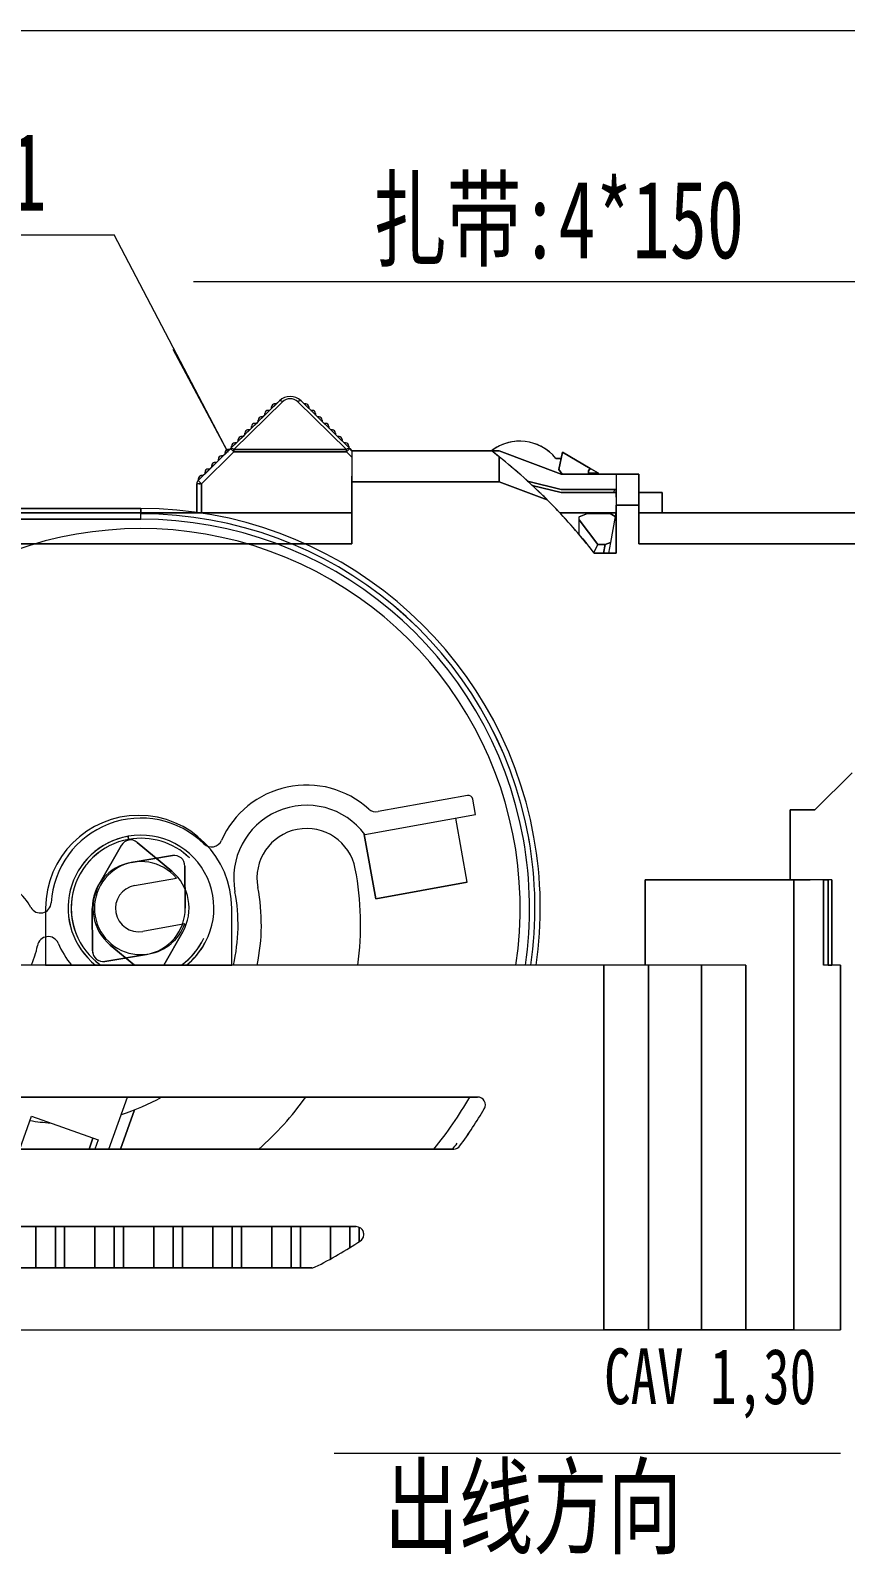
# Model space of a CAD drawing. Header units: inches. Extents: x 47316 to 59086, y 3141 to 11743.
# Drawn here: x 54434.7 to 54471.3, y 9502.5 to 9570.9 of the extents above; entities that cross this region are included whole.
import ezdxf

# ---------------------------------------------------------------- set-up
doc = ezdxf.new("R2010")
doc.units = ezdxf.units.IN
doc.header["$MEASUREMENT"] = 0
doc.styles.get("Standard").update_dxf_attribs({"font": ''})
doc.styles.add('仿宋', font='仿宋_GB2312.ttf', dxfattribs={"width": 0.7})
doc.styles.get('Standard').set_extended_font_data('SimSun')

msp = doc.modelspace()

# ---------------------------------------------------------------- linework, layer by layer
at = {"color": 0, "lineweight": 15}
for p, q in [((54387.233, 9570.903), (54503.228, 9570.903)), ((54455.757, 9551.763), (54455.758, 9551.158)), ((54455.758, 9551.28), (54455.757, 9551.763)), ((54455.757, 9550.646), (54455.758, 9551.28)), ((54455.758, 9551.158), (54455.757, 9550.646)), ((54439.665, 9549.446), (54415.463, 9549.446)), ((54415.463, 9549.446), (54439.665, 9549.446)), ((54439.665, 9548.963), (54415.546, 9548.963)), ((54415.546, 9548.963), (54439.665, 9548.963)), ((54419.97, 9549.446), (54439.665, 9549.446)), ((54439.665, 9549.446), (54420.58, 9549.446)), ((54430.82, 9547.86), (54449.14, 9547.86)), ((54449.14, 9547.86), (54430.82, 9547.86)), ((54468.992, 9512.578), (54468.992, 9532.779)), ((54468.992, 9532.779), (54468.992, 9512.578)), ((54466.834, 9528.948), (54412.29, 9528.948)), ((54460.459, 9528.948), (54460.459, 9512.578)), ((54460.459, 9512.578), (54460.459, 9528.948)), ((54462.457, 9528.948), (54462.457, 9512.578)), ((54462.457, 9512.578), (54462.457, 9528.948)), ((54464.836, 9528.948), (54464.836, 9512.578)), ((54464.836, 9512.578), (54464.836, 9528.948)), ((54466.834, 9528.948), (54466.834, 9512.578)), ((54466.834, 9512.578), (54466.834, 9528.948)), ((54471.082, 9528.948), (54471.082, 9512.578)), ((54471.082, 9512.578), (54471.082, 9528.948)), ((54454.784, 9523.027), (54424.339, 9523.027)), ((54424.339, 9523.027), (54454.784, 9523.027)), ((54425.413, 9520.694), (54453.711, 9520.694)), ((54453.711, 9520.694), (54425.413, 9520.694)), ((54453.711, 9520.694), (54425.413, 9520.694)), ((54449.329, 9517.211), (54429.795, 9517.211)), ((54429.795, 9517.211), (54449.329, 9517.211)), ((54431.786, 9515.365), (54447.337, 9515.365)), ((54447.337, 9515.365), (54431.786, 9515.365)), ((54447.337, 9515.365), (54431.786, 9515.365)), ((54418.665, 9512.578), (54460.459, 9512.578))]:
    msp.add_line(p, q, dxfattribs=at)
at = {"color": 0, "linetype": 'ByBlock', "lineweight": 15}
for p, q in [((54407.466, 9561.725), (54438.465, 9561.725)), ((54407.466, 9561.725), (54438.465, 9561.725)), ((54443.579, 9551.956), (54438.465, 9561.725)), ((54442.024, 9559.638), (54473.022, 9559.638)), ((54471.082, 9507.021), (54448.343, 9507.021))]:
    msp.add_line(p, q, dxfattribs=at)
at = {"color": 0, "linetype": 'ByBlock', "lineweight": 15, "ltscale": 0.7}
for p, q in [((54443.579, 9551.956), (54441.106, 9556.586)), ((54471.082, 9507.021), (54465.832, 9507.021))]:
    msp.add_line(p, q, dxfattribs=at)
at = {"color": 0, "lineweight": 15, "ltscale": 0.110023}
for p, q in [((54445.88, 9554.278), (54443.691, 9552.133)), ((54443.691, 9552.133), (54445.88, 9554.278)), ((54449.045, 9552.133), (54446.855, 9554.278)), ((54446.855, 9554.278), (54449.045, 9552.133))]:
    msp.add_line(p, q, dxfattribs=at)
at = {"color": 0, "lineweight": 15, "ltscale": 0.110021}
for p, q in [((54443.837, 9552.088), (54446.026, 9554.233)), ((54446.026, 9554.233), (54443.837, 9552.088)), ((54448.898, 9552.088), (54446.709, 9554.233)), ((54446.709, 9554.233), (54448.898, 9552.088))]:
    msp.add_line(p, q, dxfattribs=at)
at = {"color": 0, "lineweight": 15, "ltscale": 0.004283}
msp.add_line((54445.23, 9553.641), (54445.145, 9553.558), dxfattribs=at)
at = {"color": 0, "lineweight": 15, "ltscale": 0.010716}
for p, q in [((54445.444, 9553.85), (54445.23, 9553.641)), ((54445.742, 9554.143), (54445.529, 9553.934)), ((54444.548, 9552.973), (54444.335, 9552.764)), ((54445.145, 9553.558), (54444.932, 9553.349)), ((54443.951, 9552.388), (54443.738, 9552.179)), ((54443.354, 9551.803), (54443.141, 9551.594)), ((54442.459, 9550.925), (54442.245, 9550.716)), ((54442.757, 9551.217), (54442.544, 9551.008)), ((54443.056, 9551.51), (54442.842, 9551.301))]:
    msp.add_line(p, q, dxfattribs=at)
at = {"color": 0, "lineweight": 15, "ltscale": 0.0025}
for p, q in [((54445.23, 9553.711), (54445.23, 9553.641)), ((54445.23, 9553.711), (54445.23, 9553.641)), ((54445.23, 9553.641), (54445.23, 9553.711)), ((54445.529, 9554.003), (54445.529, 9553.934)), ((54445.529, 9554.003), (54445.529, 9553.934)), ((54445.529, 9553.934), (54445.529, 9554.003)), ((54447.207, 9553.934), (54447.207, 9554.003)), ((54447.207, 9554.003), (54447.207, 9553.934)), ((54447.505, 9553.641), (54447.505, 9553.711)), ((54447.505, 9553.711), (54447.505, 9553.641)), ((54444.633, 9553.126), (54444.633, 9553.056)), ((54444.633, 9553.126), (54444.633, 9553.056)), ((54444.633, 9553.056), (54444.633, 9553.126)), ((54448.102, 9553.056), (54448.102, 9553.126)), ((54448.102, 9553.126), (54448.102, 9553.056)), ((54444.036, 9552.541), (54444.036, 9552.471)), ((54444.036, 9552.541), (54444.036, 9552.471)), ((54444.036, 9552.471), (54444.036, 9552.541)), ((54444.335, 9552.833), (54444.335, 9552.764)), ((54444.335, 9552.833), (54444.335, 9552.764)), ((54444.335, 9552.764), (54444.335, 9552.833)), ((54448.401, 9552.764), (54448.401, 9552.833)), ((54448.401, 9552.833), (54448.401, 9552.764)), ((54448.699, 9552.471), (54448.699, 9552.541)), ((54448.699, 9552.541), (54448.699, 9552.471)), ((54443.141, 9551.663), (54443.141, 9551.594)), ((54443.141, 9551.663), (54443.141, 9551.594)), ((54443.141, 9551.594), (54443.141, 9551.663)), ((54443.738, 9552.248), (54443.738, 9552.179)), ((54443.738, 9552.248), (54443.738, 9552.179)), ((54443.738, 9552.179), (54443.738, 9552.248)), ((54448.998, 9552.179), (54448.998, 9552.248)), ((54448.998, 9552.248), (54448.998, 9552.179)), ((54442.544, 9551.078), (54442.544, 9551.008)), ((54442.544, 9551.078), (54442.544, 9551.008)), ((54442.544, 9551.008), (54442.544, 9551.078)), ((54442.842, 9551.371), (54442.842, 9551.301)), ((54442.842, 9551.371), (54442.842, 9551.301)), ((54442.842, 9551.301), (54442.842, 9551.371)), ((54442.245, 9550.786), (54442.245, 9550.716)), ((54442.245, 9550.786), (54442.245, 9550.716)), ((54442.245, 9550.716), (54442.245, 9550.786))]:
    msp.add_line(p, q, dxfattribs=at)
at = {"color": 0, "lineweight": 15, "ltscale": 0.000589945}
for p, q in [((54445.244, 9553.771), (54445.238, 9553.756)), ((54445.542, 9554.064), (54445.536, 9554.048)), ((54444.647, 9553.186), (54444.641, 9553.171)), ((54444.945, 9553.479), (54444.939, 9553.463)), ((54443.751, 9552.308), (54443.745, 9552.293)), ((54444.05, 9552.601), (54444.044, 9552.586)), ((54444.348, 9552.893), (54444.342, 9552.878)), ((54443.154, 9551.723), (54443.148, 9551.708)), ((54443.453, 9552.016), (54443.447, 9552.001)), ((54442.557, 9551.138), (54442.551, 9551.123)), ((54442.856, 9551.431), (54442.85, 9551.416))]:
    msp.add_line(p, q, dxfattribs=at)
at = {"color": 0, "lineweight": 15, "ltscale": 0.000873091}
for p, q in [((54445.37, 9553.85), (54445.345, 9553.848)), ((54444.773, 9553.265), (54444.748, 9553.263)), ((54443.877, 9552.388), (54443.853, 9552.385)), ((54444.176, 9552.68), (54444.151, 9552.678)), ((54443.28, 9551.803), (54443.256, 9551.8)), ((54443.579, 9552.095), (54443.554, 9552.093)), ((54442.683, 9551.217), (54442.659, 9551.215))]:
    msp.add_line(p, q, dxfattribs=at)
at = {"color": 0, "lineweight": 15, "ltscale": 0.002652}
for p, q in [((54445.444, 9553.85), (54445.37, 9553.85)), ((54445.444, 9553.85), (54445.37, 9553.85)), ((54445.37, 9553.85), (54445.444, 9553.85)), ((54447.067, 9554.143), (54446.994, 9554.143)), ((54447.067, 9554.143), (54446.994, 9554.143)), ((54446.994, 9554.143), (54447.067, 9554.143)), ((54447.366, 9553.85), (54447.292, 9553.85)), ((54447.366, 9553.85), (54447.292, 9553.85)), ((54447.292, 9553.85), (54447.366, 9553.85)), ((54444.847, 9553.265), (54444.773, 9553.265)), ((54444.847, 9553.265), (54444.773, 9553.265)), ((54444.773, 9553.265), (54444.847, 9553.265)), ((54447.963, 9553.265), (54447.889, 9553.265)), ((54447.963, 9553.265), (54447.889, 9553.265)), ((54447.889, 9553.265), (54447.963, 9553.265)), ((54443.951, 9552.388), (54443.877, 9552.388)), ((54443.951, 9552.388), (54443.877, 9552.388)), ((54443.877, 9552.388), (54443.951, 9552.388)), ((54444.25, 9552.68), (54444.176, 9552.68)), ((54444.25, 9552.68), (54444.176, 9552.68)), ((54444.176, 9552.68), (54444.25, 9552.68)), ((54448.56, 9552.68), (54448.486, 9552.68)), ((54448.56, 9552.68), (54448.486, 9552.68)), ((54448.486, 9552.68), (54448.56, 9552.68)), ((54448.858, 9552.388), (54448.784, 9552.388)), ((54448.858, 9552.388), (54448.784, 9552.388)), ((54448.784, 9552.388), (54448.858, 9552.388)), ((54443.354, 9551.803), (54443.28, 9551.803)), ((54443.354, 9551.803), (54443.28, 9551.803)), ((54443.28, 9551.803), (54443.354, 9551.803)), ((54443.653, 9552.095), (54443.579, 9552.095)), ((54443.653, 9552.095), (54443.579, 9552.095)), ((54443.579, 9552.095), (54443.653, 9552.095)), ((54442.757, 9551.217), (54442.683, 9551.217)), ((54442.757, 9551.217), (54442.683, 9551.217)), ((54442.683, 9551.217), (54442.757, 9551.217))]:
    msp.add_line(p, q, dxfattribs=at)
at = {"color": 0, "lineweight": 15, "ltscale": 0.004285}
for p, q in [((54445.529, 9553.934), (54445.444, 9553.85)), ((54444.633, 9553.056), (54444.548, 9552.973)), ((54444.335, 9552.764), (54444.25, 9552.68)), ((54443.141, 9551.594), (54443.056, 9551.51)), ((54442.842, 9551.301), (54442.757, 9551.217))]:
    msp.add_line(p, q, dxfattribs=at)
at = {"color": 0, "lineweight": 15, "ltscale": 0.000870051}
for p, q in [((54445.668, 9554.143), (54445.644, 9554.141)), ((54444.474, 9552.973), (54444.45, 9552.971)), ((54445.071, 9553.558), (54445.047, 9553.556)), ((54442.385, 9550.925), (54442.36, 9550.923)), ((54442.982, 9551.51), (54442.957, 9551.508))]:
    msp.add_line(p, q, dxfattribs=at)
at = {"color": 0, "lineweight": 15, "ltscale": 0.002655}
for p, q in [((54445.742, 9554.143), (54445.668, 9554.143)), ((54445.742, 9554.143), (54445.668, 9554.143)), ((54445.668, 9554.143), (54445.742, 9554.143)), ((54444.548, 9552.973), (54444.474, 9552.973)), ((54444.548, 9552.973), (54444.474, 9552.973)), ((54444.474, 9552.973), (54444.548, 9552.973)), ((54445.145, 9553.558), (54445.071, 9553.558)), ((54445.145, 9553.558), (54445.071, 9553.558)), ((54445.071, 9553.558), (54445.145, 9553.558)), ((54447.664, 9553.558), (54447.59, 9553.558)), ((54447.664, 9553.558), (54447.59, 9553.558)), ((54447.59, 9553.558), (54447.664, 9553.558)), ((54448.261, 9552.973), (54448.187, 9552.973)), ((54448.261, 9552.973), (54448.187, 9552.973)), ((54448.187, 9552.973), (54448.261, 9552.973)), ((54442.459, 9550.925), (54442.385, 9550.925)), ((54442.459, 9550.925), (54442.385, 9550.925)), ((54442.385, 9550.925), (54442.459, 9550.925)), ((54443.056, 9551.51), (54442.982, 9551.51)), ((54443.056, 9551.51), (54442.982, 9551.51)), ((54442.982, 9551.51), (54443.056, 9551.51))]:
    msp.add_line(p, q, dxfattribs=at)
at = {"color": 0, "lineweight": 15, "ltscale": 0.006946}
msp.add_line((54445.88, 9554.278), (54445.742, 9554.143), dxfattribs=at)
at = {"color": 0, "lineweight": 15, "ltscale": 0.010714}
for p, q in [((54444.847, 9553.265), (54444.633, 9553.056)), ((54444.25, 9552.68), (54444.036, 9552.471)), ((54443.653, 9552.095), (54443.439, 9551.886))]:
    msp.add_line(p, q, dxfattribs=at)
at = {"color": 0, "lineweight": 15, "ltscale": 0.004286}
for p, q in [((54444.932, 9553.349), (54444.847, 9553.265)), ((54444.036, 9552.471), (54443.951, 9552.388)), ((54443.439, 9551.886), (54443.354, 9551.803))]:
    msp.add_line(p, q, dxfattribs=at)
at = {"color": 0, "lineweight": 15, "ltscale": 0.002499}
for p, q in [((54444.932, 9553.418), (54444.932, 9553.349)), ((54444.932, 9553.418), (54444.932, 9553.349)), ((54444.932, 9553.349), (54444.932, 9553.418)), ((54447.804, 9553.349), (54447.804, 9553.418)), ((54447.804, 9553.418), (54447.804, 9553.349)), ((54443.439, 9551.956), (54443.439, 9551.886)), ((54443.439, 9551.956), (54443.439, 9551.886)), ((54443.439, 9551.886), (54443.439, 9551.956))]:
    msp.add_line(p, q, dxfattribs=at)
at = {"color": 0, "lineweight": 15, "ltscale": 0.073064}
for p, q in [((54442.237, 9550.708), (54443.691, 9552.133)), ((54443.691, 9552.133), (54442.237, 9550.708))]:
    msp.add_line(p, q, dxfattribs=at)
at = {"color": 0, "lineweight": 15, "ltscale": 0.073067}
for p, q in [((54442.383, 9550.558), (54443.837, 9551.983)), ((54443.837, 9551.983), (54442.383, 9550.558))]:
    msp.add_line(p, q, dxfattribs=at)
at = {"color": 0, "lineweight": 15, "ltscale": 0.001923}
msp.add_line((54443.691, 9552.133), (54443.653, 9552.095), dxfattribs=at)
at = {"color": 0, "lineweight": 15, "ltscale": 0.002363}
msp.add_line((54443.738, 9552.179), (54443.691, 9552.133), dxfattribs=at)
at = {"color": 0, "lineweight": 15, "ltscale": 0.007502}
for p, q in [((54443.837, 9551.983), (54443.691, 9552.133)), ((54443.837, 9551.983), (54443.691, 9552.133)), ((54449.045, 9552.133), (54448.898, 9551.983)), ((54449.045, 9552.133), (54448.898, 9551.983))]:
    msp.add_line(p, q, dxfattribs=at)
at = {"color": 0, "lineweight": 15, "ltscale": 0.18165}
for p, q in [((54443.837, 9552.088), (54448.898, 9552.088)), ((54448.898, 9552.088), (54443.837, 9552.088)), ((54443.837, 9551.983), (54448.898, 9551.983)), ((54448.898, 9551.983), (54443.837, 9551.983))]:
    msp.add_line(p, q, dxfattribs=at)
at = {"color": 0, "lineweight": 15, "ltscale": 0.003751}
for p, q in [((54443.837, 9552.088), (54443.837, 9551.983)), ((54443.837, 9552.088), (54443.837, 9551.983)), ((54448.898, 9551.983), (54448.898, 9552.088)), ((54448.898, 9551.983), (54448.898, 9552.088))]:
    msp.add_line(p, q, dxfattribs=at)
at = {"color": 0, "lineweight": 15, "ltscale": 0.002983}
for p, q in [((54443.837, 9552.077), (54443.837, 9551.994)), ((54443.837, 9551.994), (54443.837, 9552.077))]:
    msp.add_line(p, q, dxfattribs=at)
at = {"color": 0, "lineweight": 15, "ltscale": 0.012134}
for p, q in [((54448.898, 9551.983), (54449.14, 9551.747)), ((54449.14, 9551.747), (54448.898, 9551.983))]:
    msp.add_line(p, q, dxfattribs=at)
at = {"color": 0, "lineweight": 15, "ltscale": 0.000288646}
msp.add_line((54449.037, 9552.125), (54449.043, 9552.131), dxfattribs=at)
at = {"color": 0, "lineweight": 15, "ltscale": 0.004803}
for p, q in [((54449.14, 9552.039), (54449.045, 9552.133)), ((54449.045, 9552.133), (54449.14, 9552.039))]:
    msp.add_line(p, q, dxfattribs=at)
at = {"color": 0, "lineweight": 15, "ltscale": 0.224863}
for p, q in [((54455.405, 9552.039), (54449.14, 9552.039)), ((54449.14, 9552.039), (54455.405, 9552.039))]:
    msp.add_line(p, q, dxfattribs=at)
at = {"color": 0, "lineweight": 15, "ltscale": 2.4426e-05}
for p, q in [((54449.14, 9552.038), (54449.14, 9552.039)), ((54449.14, 9552.039), (54449.14, 9552.038))]:
    msp.add_line(p, q, dxfattribs=at)
at = {"color": 0, "lineweight": 15, "ltscale": 0.049966}
msp.add_line((54449.14, 9552.038), (54449.14, 9550.646), dxfattribs=at)
msp.add_line((54449.14, 9552.038), (54449.14, 9550.646), dxfattribs=at)
at = {"color": 0, "lineweight": 15, "ltscale": 0.001682}
msp.add_line((54449.14, 9552.038), (54449.14, 9551.991), dxfattribs=at)
at = {"color": 0, "lineweight": 15, "ltscale": 0.003773}
msp.add_line((54449.14, 9551.852), (54449.14, 9551.747), dxfattribs=at)
at = {"color": 0, "lineweight": 15, "ltscale": 0.030572}
msp.add_line((54449.14, 9551.747), (54449.14, 9550.895), dxfattribs=at)
at = {"color": 0, "lineweight": 15, "ltscale": 0.012637}
msp.add_line((54455.405, 9552.039), (54455.757, 9552.039), dxfattribs=at)
at = {"color": 0, "lineweight": 15, "ltscale": 0.0125}
for p, q in [((54455.757, 9552.039), (54455.409, 9552.039)), ((54461.016, 9549.95), (54461.016, 9550.298)), ((54461.016, 9547.86), (54461.016, 9548.208)), ((54461.016, 9547.86), (54461.016, 9548.208))]:
    msp.add_line(p, q, dxfattribs=at)
at = {"color": 0, "lineweight": 15, "ltscale": 0.007321}
msp.add_line((54455.641, 9551.855), (54455.481, 9551.981), dxfattribs=at)
at = {"color": 0, "lineweight": 15, "ltscale": 0.1068}
for p, q in [((54458.544, 9550.994), (54455.757, 9552.039)), ((54455.757, 9552.039), (54458.544, 9550.994)), ((54458.544, 9550.994), (54455.757, 9552.039))]:
    msp.add_line(p, q, dxfattribs=at)
at = {"color": 0, "lineweight": 15, "ltscale": 0.008609}
for p, q in [((54458.3, 9551.691), (54458.54, 9551.692)), ((54458.54, 9551.692), (54458.3, 9551.691))]:
    msp.add_line(p, q, dxfattribs=at)
at = {"color": 0, "lineweight": 15, "ltscale": 0.008603}
msp.add_line((54458.539, 9551.691), (54458.3, 9551.691), dxfattribs=at)
at = {"color": 0, "lineweight": 15, "ltscale": 0.028382}
for p, q in [((54458.439, 9551.193), (54458.595, 9551.968)), ((54458.595, 9551.968), (54458.439, 9551.193)), ((54458.595, 9551.968), (54458.439, 9551.193))]:
    msp.add_line(p, q, dxfattribs=at)
at = {"color": 0, "lineweight": 15, "ltscale": 0.010128}
for p, q in [((54458.595, 9551.968), (54458.54, 9551.692)), ((54458.54, 9551.692), (54458.595, 9551.968))]:
    msp.add_line(p, q, dxfattribs=at)
at = {"color": 0, "lineweight": 15, "ltscale": 0.051692}
for p, q in [((54459.843, 9551.248), (54458.595, 9551.968)), ((54458.595, 9551.968), (54459.843, 9551.248)), ((54458.595, 9551.968), (54459.843, 9551.248)), ((54459.843, 9551.248), (54458.595, 9551.968))]:
    msp.add_line(p, q, dxfattribs=at)
at = {"color": 0, "lineweight": 15, "ltscale": 0.047907}
for p, q in [((54460.222, 9551.029), (54459.066, 9551.697)), ((54459.066, 9551.697), (54460.222, 9551.029))]:
    msp.add_line(p, q, dxfattribs=at)
at = {"color": 0, "lineweight": 15, "ltscale": 0.004284}
msp.add_line((54442.544, 9551.008), (54442.459, 9550.925), dxfattribs=at)
at = {"color": 0, "lineweight": 15, "ltscale": 0.000139751}
msp.add_line((54455.757, 9550.985), (54455.757, 9550.981), dxfattribs=at)
at = {"color": 0, "lineweight": 15, "ltscale": 0.000167958}
msp.add_line((54455.757, 9550.979), (54455.757, 9550.983), dxfattribs=at)
at = {"color": 0, "lineweight": 15, "ltscale": 0.000325027}
msp.add_line((54455.757, 9550.955), (54455.757, 9550.946), dxfattribs=at)
at = {"color": 0, "lineweight": 15, "ltscale": 0.008708}
for p, q in [((54458.578, 9550.994), (54458.439, 9551.193)), ((54458.439, 9551.193), (54458.578, 9550.994)), ((54458.439, 9551.193), (54458.578, 9550.994))]:
    msp.add_line(p, q, dxfattribs=at)
at = {"color": 0, "lineweight": 15, "ltscale": 0.088748}
for p, q in [((54461.016, 9550.994), (54458.544, 9550.994)), ((54458.544, 9550.994), (54461.016, 9550.994)), ((54458.544, 9550.298), (54461.016, 9550.298)), ((54461.016, 9550.298), (54458.544, 9550.298)), ((54461.016, 9550.159), (54458.544, 9550.159)), ((54458.544, 9550.159), (54461.016, 9550.159)), ((54461.016, 9550.159), (54458.544, 9550.159))]:
    msp.add_line(p, q, dxfattribs=at)
at = {"color": 0, "lineweight": 15, "ltscale": 0.001245}
msp.add_line((54458.578, 9550.994), (54458.544, 9550.994), dxfattribs=at)
at = {"color": 0, "lineweight": 15, "ltscale": 0.042505}
msp.add_line((54459.763, 9550.994), (54458.578, 9550.994), dxfattribs=at)
at = {"color": 0, "lineweight": 15, "ltscale": 0.005014}
for p, q in [((54459.843, 9551.248), (54459.763, 9551.134)), ((54459.763, 9551.134), (54459.843, 9551.248))]:
    msp.add_line(p, q, dxfattribs=at)
at = {"color": 0, "lineweight": 15, "ltscale": 0.005}
for p, q in [((54459.763, 9551.134), (54459.763, 9550.994)), ((54459.763, 9550.994), (54459.763, 9551.134)), ((54461.016, 9550.159), (54461.016, 9550.298)), ((54459.345, 9548.94), (54459.345, 9549.079))]:
    msp.add_line(p, q, dxfattribs=at)
at = {"color": 0, "lineweight": 15, "ltscale": 0.016489}
for p, q in [((54459.763, 9551.029), (54460.222, 9551.029)), ((54460.222, 9551.029), (54459.763, 9551.029))]:
    msp.add_line(p, q, dxfattribs=at)
at = {"color": 0, "lineweight": 15, "ltscale": 0.044998}
msp.add_line((54461.016, 9550.994), (54459.763, 9550.994), dxfattribs=at)
at = {"color": 0, "lineweight": 15, "ltscale": 0.046249}
for p, q in [((54459.763, 9550.994), (54461.051, 9550.994)), ((54461.051, 9550.994), (54459.763, 9550.994))]:
    msp.add_line(p, q, dxfattribs=at)
at = {"color": 0, "lineweight": 15, "ltscale": 0.001276}
msp.add_line((54460.213, 9550.995), (54460.222, 9551.029), dxfattribs=at)
at = {"color": 0, "lineweight": 15, "ltscale": 0.036252}
for p, q in [((54462.026, 9550.994), (54461.016, 9550.994)), ((54462.026, 9550.994), (54461.016, 9550.994)), ((54461.016, 9550.994), (54462.026, 9550.994)), ((54461.016, 9549.601), (54462.026, 9549.601)), ((54462.026, 9549.601), (54461.016, 9549.601))]:
    msp.add_line(p, q, dxfattribs=at)
at = {"color": 0, "lineweight": 15, "ltscale": 0.05}
for p, q in [((54461.016, 9550.994), (54461.016, 9549.601)), ((54461.016, 9550.994), (54461.016, 9549.601)), ((54462.026, 9550.994), (54462.026, 9549.601)), ((54462.026, 9549.601), (54462.026, 9550.994))]:
    msp.add_line(p, q, dxfattribs=at)
at = {"color": 0, "lineweight": 15, "ltscale": 0.025}
for p, q in [((54461.016, 9550.994), (54461.016, 9550.298)), ((54454.691, 9535.708), (54454.568, 9536.393))]:
    msp.add_line(p, q, dxfattribs=at)
at = {"color": 0, "lineweight": 15, "ltscale": 0.046849}
for p, q in [((54442.174, 9550.558), (54442.174, 9549.253)), ((54442.174, 9549.253), (54442.174, 9550.558)), ((54442.174, 9550.558), (54442.174, 9549.253)), ((54442.383, 9550.558), (54442.383, 9549.253)), ((54442.383, 9549.253), (54442.383, 9550.558))]:
    msp.add_line(p, q, dxfattribs=at)
at = {"color": 0, "lineweight": 15, "ltscale": 0.007498}
for p, q in [((54442.383, 9550.558), (54442.174, 9550.558)), ((54442.383, 9550.558), (54442.174, 9550.558)), ((54442.383, 9549.253), (54442.174, 9549.253)), ((54442.174, 9549.253), (54442.383, 9549.253))]:
    msp.add_line(p, q, dxfattribs=at)
at = {"color": 0, "lineweight": 15, "ltscale": 0.00042729}
msp.add_line((54442.245, 9550.716), (54442.237, 9550.708), dxfattribs=at)
at = {"color": 0, "lineweight": 15, "ltscale": 0.0075}
msp.add_line((54442.237, 9550.708), (54442.383, 9550.558), dxfattribs=at)
msp.add_line((54442.237, 9550.708), (54442.383, 9550.558), dxfattribs=at)
at = {"color": 0, "lineweight": 15, "ltscale": 0.002347}
msp.add_line((54442.316, 9550.558), (54442.251, 9550.558), dxfattribs=at)
at = {"color": 0, "lineweight": 15, "ltscale": 0.000589239}
msp.add_line((54442.259, 9550.846), (54442.253, 9550.83), dxfattribs=at)
at = {"color": 0, "lineweight": 15, "ltscale": 0.001224}
msp.add_line((54442.282, 9550.558), (54442.317, 9550.558), dxfattribs=at)
at = {"color": 0, "lineweight": 15, "ltscale": 0.001427}
for p, q in [((54449.14, 9550.855), (54449.14, 9550.895)), ((54449.14, 9550.895), (54449.14, 9550.855))]:
    msp.add_line(p, q, dxfattribs=at)
at = {"color": 0, "lineweight": 15, "ltscale": 0.008927}
msp.add_line((54449.14, 9550.646), (54449.14, 9550.895), dxfattribs=at)
at = {"color": 0, "lineweight": 15, "ltscale": 0.1}
for p, q in [((54449.14, 9547.86), (54449.14, 9550.646)), ((54449.14, 9550.646), (54449.14, 9547.86))]:
    msp.add_line(p, q, dxfattribs=at)
at = {"color": 0, "lineweight": 15, "ltscale": 0.2375}
for p, q in [((54449.14, 9550.646), (54455.757, 9550.646)), ((54455.757, 9550.646), (54449.14, 9550.646))]:
    msp.add_line(p, q, dxfattribs=at)
at = {"color": 0, "lineweight": 15, "ltscale": 0.051588}
msp.add_line((54449.14, 9550.646), (54449.14, 9549.209), dxfattribs=at)
at = {"color": 0, "lineweight": 15, "ltscale": 0.082424}
for p, q in [((54455.757, 9550.646), (54457.908, 9549.84)), ((54457.908, 9549.84), (54455.757, 9550.646))]:
    msp.add_line(p, q, dxfattribs=at)
at = {"color": 0, "lineweight": 15, "ltscale": 0.001963}
msp.add_line((54457.031, 9550.676), (54457.072, 9550.639), dxfattribs=at)
at = {"color": 0, "lineweight": 15, "ltscale": 0.055943}
for p, q in [((54458.544, 9550.298), (54457.031, 9550.676)), ((54457.031, 9550.676), (54458.544, 9550.298))]:
    msp.add_line(p, q, dxfattribs=at)
at = {"color": 0, "lineweight": 15, "ltscale": 0.048261}
msp.add_line((54458.544, 9550.159), (54457.239, 9550.485), dxfattribs=at)
msp.add_line((54458.544, 9550.159), (54457.239, 9550.485), dxfattribs=at)
at = {"color": 0, "lineweight": 15, "ltscale": 0.048258}
msp.add_line((54457.239, 9550.485), (54458.544, 9550.159), dxfattribs=at)
at = {"color": 0, "lineweight": 15, "ltscale": 0.00508}
msp.add_line((54460.914, 9550.159), (54460.939, 9550.298), dxfattribs=at)
at = {"color": 0, "lineweight": 15, "ltscale": 0.004961}
msp.add_line((54461.016, 9550.298), (54461.016, 9550.16), dxfattribs=at)
at = {"color": 0, "lineweight": 15, "ltscale": 0.026588}
msp.add_line((54461.016, 9549.95), (54461.016, 9549.209), dxfattribs=at)
at = {"color": 0, "lineweight": 15, "ltscale": 0.0775}
for p, q in [((54461.016, 9547.442), (54461.016, 9549.601)), ((54461.016, 9549.601), (54461.016, 9547.442))]:
    msp.add_line(p, q, dxfattribs=at)
at = {"color": 0, "lineweight": 15, "ltscale": 0.0375}
for p, q in [((54463.071, 9550.159), (54462.026, 9550.159)), ((54462.026, 9550.159), (54463.071, 9550.159)), ((54463.071, 9550.159), (54462.026, 9550.159)), ((54461.016, 9548.208), (54461.016, 9549.253)), ((54461.016, 9549.253), (54461.016, 9548.208)), ((54462.026, 9549.253), (54463.071, 9549.253)), ((54463.071, 9549.253), (54462.026, 9549.253))]:
    msp.add_line(p, q, dxfattribs=at)
at = {"color": 0, "lineweight": 15, "ltscale": 0.0625}
for p, q in [((54462.026, 9547.86), (54462.026, 9549.601)), ((54462.026, 9549.601), (54462.026, 9547.86))]:
    msp.add_line(p, q, dxfattribs=at)
at = {"color": 0, "lineweight": 15, "ltscale": 0.0325}
for p, q in [((54463.071, 9550.159), (54463.071, 9549.253)), ((54463.071, 9549.253), (54463.071, 9550.159))]:
    msp.add_line(p, q, dxfattribs=at)
at = {"color": 0, "lineweight": 15, "ltscale": 0.407501}
for p, q in [((54442.174, 9549.253), (54430.82, 9549.253)), ((54430.82, 9549.253), (54442.174, 9549.253))]:
    msp.add_line(p, q, dxfattribs=at)
at = {"color": 0, "lineweight": 15, "ltscale": 0.017319}
msp.add_line((54439.665, 9548.963), (54439.665, 9549.446), dxfattribs=at)
at = {"color": 0, "lineweight": 15, "ltscale": 0.008658}
for p, q in [((54439.665, 9549.204), (54439.665, 9549.446)), ((54439.665, 9549.446), (54439.665, 9549.204))]:
    msp.add_line(p, q, dxfattribs=at)
at = {"color": 0, "lineweight": 15, "ltscale": 0.242502}
for p, q in [((54442.383, 9549.253), (54449.14, 9549.253)), ((54449.14, 9549.253), (54442.383, 9549.253))]:
    msp.add_line(p, q, dxfattribs=at)
at = {"color": 0, "lineweight": 15, "ltscale": 0.048412}
msp.add_line((54449.14, 9547.86), (54449.14, 9549.209), dxfattribs=at)
at = {"color": 0, "lineweight": 15, "ltscale": 0.091162}
for p, q in [((54458.476, 9549.253), (54461.016, 9549.253)), ((54461.016, 9549.253), (54458.476, 9549.253))]:
    msp.add_line(p, q, dxfattribs=at)
at = {"color": 0, "lineweight": 15, "ltscale": 0.002177}
msp.add_line((54458.476, 9549.253), (54458.518, 9549.209), dxfattribs=at)
at = {"color": 0, "lineweight": 15, "ltscale": 0.01462}
for p, q in [((54459.345, 9549.079), (54459.727, 9549.218)), ((54459.727, 9549.218), (54459.345, 9549.079))]:
    msp.add_line(p, q, dxfattribs=at)
at = {"color": 0, "lineweight": 15, "ltscale": 0.023651}
msp.add_line((54459.345, 9548.281), (54459.345, 9548.94), dxfattribs=at)
at = {"color": 0, "lineweight": 15, "ltscale": 0.050001}
for p, q in [((54459.345, 9548.94), (54460.181, 9547.825)), ((54460.181, 9547.825), (54459.345, 9548.94)), ((54459.345, 9548.94), (54460.181, 9547.825))]:
    msp.add_line(p, q, dxfattribs=at)
at = {"color": 0, "lineweight": 15, "ltscale": 0.036517}
for p, q in [((54460.745, 9549.218), (54459.727, 9549.218)), ((54459.727, 9549.218), (54460.745, 9549.218))]:
    msp.add_line(p, q, dxfattribs=at)
at = {"color": 0, "lineweight": 15, "ltscale": 0.001264}
msp.add_line((54460.745, 9549.218), (54460.751, 9549.253), dxfattribs=at)
at = {"color": 0, "lineweight": 15, "ltscale": 0.009151}
for p, q in [((54460.745, 9549.218), (54460.966, 9549.091)), ((54460.966, 9549.091), (54460.745, 9549.218))]:
    msp.add_line(p, q, dxfattribs=at)
at = {"color": 0, "lineweight": 15, "ltscale": 0.042643}
msp.add_line((54460.966, 9549.091), (54460.755, 9547.921), dxfattribs=at)
at = {"color": 0, "lineweight": 15, "ltscale": 0.001137}
msp.add_line((54460.966, 9549.091), (54460.938, 9549.107), dxfattribs=at)
at = {"color": 0, "lineweight": 15, "ltscale": 0.005918}
msp.add_line((54460.995, 9549.253), (54460.966, 9549.091), dxfattribs=at)
at = {"color": 0, "lineweight": 15, "ltscale": 0.064999}
msp.add_line((54461.016, 9549.253), (54461.016, 9547.442), dxfattribs=at)
at = {"color": 0, "lineweight": 15, "ltscale": 0.001588}
for p, q in [((54461.016, 9549.253), (54461.016, 9549.209)), ((54461.016, 9549.209), (54461.016, 9549.253)), ((54461.016, 9549.253), (54461.016, 9549.209))]:
    msp.add_line(p, q, dxfattribs=at)
at = {"color": 0, "lineweight": 15, "ltscale": 0.325}
for p, q in [((54472.127, 9549.253), (54463.071, 9549.253)), ((54463.071, 9549.253), (54472.127, 9549.253)), ((54472.127, 9549.253), (54463.071, 9549.253))]:
    msp.add_line(p, q, dxfattribs=at)
at = {"color": 0, "lineweight": 15, "ltscale": 0.002795}
msp.add_line((54459.456, 9548.148), (54459.406, 9548.208), dxfattribs=at)
at = {"color": 0, "lineweight": 15, "ltscale": 0.010185}
msp.add_line((54459.514, 9548.079), (54459.694, 9547.86), dxfattribs=at)
at = {"color": 0, "lineweight": 15, "ltscale": 0.014187}
msp.add_line((54460.181, 9547.825), (54460.004, 9547.471), dxfattribs=at)
at = {"color": 0, "lineweight": 15, "ltscale": 0.014183}
msp.add_line((54460.004, 9547.472), (54460.181, 9547.825), dxfattribs=at)
at = {"color": 0, "lineweight": 15, "ltscale": 0.012082}
for p, q in [((54460.517, 9547.825), (54460.181, 9547.825)), ((54460.181, 9547.825), (54460.517, 9547.825))]:
    msp.add_line(p, q, dxfattribs=at)
at = {"color": 0, "lineweight": 15, "ltscale": 0.014066}
msp.add_line((54460.517, 9547.825), (54460.434, 9547.442), dxfattribs=at)
at = {"color": 0, "lineweight": 15, "ltscale": 0.014058}
msp.add_line((54460.434, 9547.442), (54460.517, 9547.825), dxfattribs=at)
at = {"color": 0, "lineweight": 15, "ltscale": 0.009197}
for p, q in [((54460.755, 9547.921), (54460.517, 9547.825)), ((54460.517, 9547.825), (54460.755, 9547.921))]:
    msp.add_line(p, q, dxfattribs=at)
at = {"color": 0, "lineweight": 15, "ltscale": 0.01749}
msp.add_line((54460.755, 9547.921), (54460.668, 9547.442), dxfattribs=at)
at = {"color": 0, "lineweight": 15, "ltscale": 0.015}
for p, q in [((54461.016, 9547.442), (54461.016, 9547.86)), ((54461.016, 9547.86), (54461.016, 9547.442))]:
    msp.add_line(p, q, dxfattribs=at)
at = {"color": 0, "lineweight": 15, "ltscale": 0.3625}
for p, q in [((54472.127, 9547.86), (54462.026, 9547.86)), ((54462.026, 9547.86), (54472.127, 9547.86))]:
    msp.add_line(p, q, dxfattribs=at)
at = {"color": 0, "lineweight": 15, "ltscale": 0.035513}
for p, q in [((54461.016, 9547.442), (54460.027, 9547.442)), ((54460.027, 9547.442), (54461.016, 9547.442)), ((54460.027, 9547.442), (54461.016, 9547.442)), ((54461.016, 9547.442), (54460.027, 9547.442)), ((54461.016, 9547.442), (54460.027, 9547.442))]:
    msp.add_line(p, q, dxfattribs=at)
at = {"color": 0, "lineweight": 15, "ltscale": 0.084854}
for p, q in [((54471.604, 9537.585), (54469.933, 9535.914)), ((54469.933, 9535.914), (54471.604, 9537.585))]:
    msp.add_line(p, q, dxfattribs=at)
at = {"color": 0, "lineweight": 15, "ltscale": 0.146274}
msp.add_line((54454.325, 9536.562), (54450.314, 9535.838), dxfattribs=at)
at = {"color": 0, "lineweight": 15, "ltscale": 0.039999}
for p, q in [((54469.933, 9535.914), (54468.818, 9535.914)), ((54468.818, 9535.914), (54469.933, 9535.914))]:
    msp.add_line(p, q, dxfattribs=at)
at = {"color": 0, "lineweight": 15, "ltscale": 0.1125}
for p, q in [((54468.818, 9535.914), (54468.818, 9532.779)), ((54468.818, 9532.779), (54468.818, 9535.914))]:
    msp.add_line(p, q, dxfattribs=at)
at = {"color": 0, "lineweight": 15, "ltscale": 0.181131}
msp.add_line((54449.725, 9534.811), (54454.691, 9535.708), dxfattribs=at)
at = {"color": 0, "lineweight": 15, "ltscale": 0.104999}
for p, q in [((54454.32, 9532.668), (54453.8, 9535.547)), ((54449.687, 9534.805), (54450.207, 9531.926)), ((54450.207, 9531.926), (54449.687, 9534.805)), ((54449.687, 9534.805), (54450.207, 9531.926)), ((54449.687, 9534.805), (54450.207, 9531.926))]:
    msp.add_line(p, q, dxfattribs=at)
at = {"color": 0, "lineweight": 15, "ltscale": 0.005002}
for p, q in [((54439.083, 9534.731), (54439.108, 9534.594)), ((54439.108, 9534.594), (54439.083, 9534.731))]:
    msp.add_line(p, q, dxfattribs=at)
at = {"color": 0, "lineweight": 15, "ltscale": 0.000470891}
msp.add_line((54441.609, 9535.051), (54441.598, 9535.057), dxfattribs=at)
at = {"color": 0, "lineweight": 15, "ltscale": 0.001367}
msp.add_line((54449.725, 9534.811), (54449.687, 9534.805), dxfattribs=at)
at = {"color": 0, "lineweight": 15, "ltscale": 0.004868}
msp.add_line((54457.102, 9534.519), (54457.079, 9534.652), dxfattribs=at)
at = {"color": 0, "lineweight": 15, "ltscale": 0.072377}
for p, q in [((54438.792, 9534.332), (54437.79, 9532.581)), ((54437.79, 9532.581), (54438.792, 9534.332)), ((54441.046, 9533.169), (54439.496, 9534.459)), ((54441.046, 9533.169), (54439.496, 9534.459)), ((54439.496, 9534.459), (54441.046, 9533.169)), ((54440.688, 9528.948), (54441.539, 9530.437)), ((54440.688, 9528.948), (54441.539, 9530.437)), ((54441.539, 9530.437), (54440.688, 9528.948)), ((54438.284, 9529.849), (54439.367, 9528.948)), ((54439.367, 9528.948), (54438.284, 9529.849))]:
    msp.add_line(p, q, dxfattribs=at)
at = {"color": 0, "lineweight": 15, "ltscale": 0.067788}
for p, q in [((54439.217, 9533.551), (54441.08, 9533.863)), ((54441.08, 9533.863), (54439.217, 9533.551)), ((54441.08, 9533.863), (54439.217, 9533.551)), ((54439.907, 9529.429), (54438.044, 9529.118)), ((54438.044, 9529.118), (54439.907, 9529.429))]:
    msp.add_line(p, q, dxfattribs=at)
at = {"color": 0, "lineweight": 15, "ltscale": 0.067787}
for p, q in [((54441.635, 9533.397), (54441.652, 9531.509)), ((54441.652, 9531.509), (54441.635, 9533.397)), ((54437.489, 9529.584), (54437.472, 9531.472)), ((54437.472, 9531.472), (54437.489, 9529.584)), ((54437.472, 9531.472), (54437.489, 9529.584))]:
    msp.add_line(p, q, dxfattribs=at)
at = {"color": 0, "lineweight": 15, "ltscale": 0.068701}
for p, q in [((54439.376, 9532.519), (54441.26, 9532.859)), ((54441.631, 9530.802), (54439.748, 9530.462))]:
    msp.add_line(p, q, dxfattribs=at)
at = {"color": 0, "lineweight": 15, "ltscale": 0.15}
for p, q in [((54450.207, 9531.926), (54454.32, 9532.668)), ((54454.32, 9532.668), (54450.207, 9531.926)), ((54450.207, 9531.926), (54454.32, 9532.668))]:
    msp.add_line(p, q, dxfattribs=at)
at = {"color": 0, "lineweight": 15, "ltscale": 0.138513}
msp.add_line((54450.522, 9531.982), (54454.32, 9532.668), dxfattribs=at)
at = {"color": 0, "lineweight": 15, "ltscale": 0.240002}
for p, q in [((54468.992, 9532.779), (54462.305, 9532.779)), ((54462.305, 9532.779), (54468.992, 9532.779))]:
    msp.add_line(p, q, dxfattribs=at)
at = {"color": 0, "lineweight": 15, "ltscale": 0.1375}
for p, q in [((54462.305, 9528.948), (54462.305, 9532.779)), ((54462.305, 9532.779), (54462.305, 9528.948)), ((54462.305, 9532.779), (54462.305, 9528.948)), ((54470.316, 9532.779), (54470.316, 9528.948)), ((54470.316, 9528.948), (54470.316, 9532.779)), ((54470.525, 9532.779), (54470.525, 9528.948)), ((54470.525, 9528.948), (54470.525, 9532.779)), ((54470.699, 9528.948), (54470.699, 9532.779)), ((54470.699, 9532.779), (54470.699, 9528.948))]:
    msp.add_line(p, q, dxfattribs=at)
at = {"color": 0, "lineweight": 15, "ltscale": 0.002426}
msp.add_line((54462.373, 9532.779), (54462.305, 9532.779), dxfattribs=at)
at = {"color": 0, "lineweight": 15, "ltscale": 0.062827}
msp.add_line((54464.123, 9532.779), (54462.373, 9532.779), dxfattribs=at)
at = {"color": 0, "lineweight": 15, "ltscale": 0.185999}
msp.add_line((54469.306, 9532.779), (54464.123, 9532.779), dxfattribs=at)
at = {"color": 0, "lineweight": 15, "ltscale": 0.032498}
for p, q in [((54469.724, 9532.779), (54468.818, 9532.779)), ((54468.818, 9532.779), (54469.724, 9532.779))]:
    msp.add_line(p, q, dxfattribs=at)
at = {"color": 0, "lineweight": 15, "ltscale": 0.00625}
for p, q in [((54468.992, 9532.779), (54468.818, 9532.779)), ((54470.699, 9532.779), (54470.525, 9532.779)), ((54470.699, 9532.779), (54470.525, 9532.779)), ((54470.699, 9532.779), (54470.525, 9532.779)), ((54470.525, 9528.948), (54470.699, 9528.948))]:
    msp.add_line(p, q, dxfattribs=at)
at = {"color": 0, "lineweight": 15, "ltscale": 0.017499}
for p, q in [((54468.818, 9532.779), (54469.306, 9532.779)), ((54468.818, 9532.779), (54469.306, 9532.779)), ((54469.306, 9532.779), (54468.818, 9532.779))]:
    msp.add_line(p, q, dxfattribs=at)
at = {"color": 0, "lineweight": 15, "ltscale": 0.047498}
msp.add_line((54470.316, 9532.779), (54468.992, 9532.779), dxfattribs=at)
msp.add_line((54470.316, 9532.779), (54468.992, 9532.779), dxfattribs=at)
msp.add_line((54470.316, 9532.779), (54468.992, 9532.779), dxfattribs=at)
at = {"color": 0, "lineweight": 15, "ltscale": 0.007501}
for p, q in [((54470.525, 9532.779), (54470.316, 9532.779)), ((54470.316, 9532.779), (54470.525, 9532.779)), ((54470.525, 9532.779), (54470.316, 9532.779)), ((54470.525, 9528.948), (54470.316, 9528.948))]:
    msp.add_line(p, q, dxfattribs=at)
at = {"color": 0, "lineweight": 15, "ltscale": 0.011487}
msp.add_line((54450.207, 9531.926), (54450.522, 9531.982), dxfattribs=at)
at = {"color": 0, "lineweight": 15, "ltscale": 0.09125}
for p, q in [((54435.383, 9531.49), (54435.383, 9528.948)), ((54443.741, 9528.948), (54443.741, 9531.49))]:
    msp.add_line(p, q, dxfattribs=at)
at = {"color": 0, "lineweight": 15, "ltscale": 0.000653839}
msp.add_line((54437.472, 9531.472), (54437.472, 9531.49), dxfattribs=at)
at = {"color": 0, "lineweight": 15, "ltscale": 0.003109}
msp.add_line((54442.491, 9529.856), (54442.533, 9529.931), dxfattribs=at)
at = {"color": 0, "lineweight": 15, "ltscale": 0.169691}
msp.add_line((54434.747, 9528.948), (54434.896, 9529.361), dxfattribs=at)
at = {"color": 0, "lineweight": 15, "ltscale": 0.3}
msp.add_line((54435.383, 9528.948), (54443.741, 9528.948), dxfattribs=at)
msp.add_line((54435.383, 9528.948), (54443.741, 9528.948), dxfattribs=at)
at = {"color": 0, "lineweight": 15, "ltscale": 0.027502}
msp.add_line((54471.082, 9528.948), (54470.316, 9528.948), dxfattribs=at)
msp.add_line((54471.082, 9528.948), (54470.316, 9528.948), dxfattribs=at)
at = {"color": 0, "lineweight": 15, "ltscale": 0.013751}
msp.add_line((54471.082, 9528.948), (54470.699, 9528.948), dxfattribs=at)
at = {"color": 0, "lineweight": 15, "ltscale": 0.275323}
msp.add_line((54438.226, 9520.694), (54439.064, 9523.027), dxfattribs=at)
at = {"color": 0, "lineweight": 15, "ltscale": 0.169486}
msp.add_line((54434.224, 9520.694), (54434.754, 9522.171), dxfattribs=at)
at = {"color": 0, "lineweight": 15, "ltscale": 0.113662}
msp.add_line((54434.754, 9522.171), (54437.735, 9521.1), dxfattribs=at)
at = {"color": 0, "lineweight": 15, "ltscale": 0.205335}
msp.add_line((54439.369, 9522.447), (54438.739, 9520.694), dxfattribs=at)
at = {"color": 0, "lineweight": 15, "ltscale": 0.205284}
msp.add_line((54438.739, 9520.694), (54439.369, 9522.447), dxfattribs=at)
at = {"color": 0, "lineweight": 15, "ltscale": 0.205354}
msp.add_line((54439.369, 9522.447), (54438.739, 9520.694), dxfattribs=at)
at = {"color": 0, "lineweight": 15, "ltscale": 0.149998}
for p, q in [((54437.508, 9521.181), (54437.332, 9520.694)), ((54437.332, 9520.694), (54437.508, 9521.181))]:
    msp.add_line(p, q, dxfattribs=at)
at = {"color": 0, "lineweight": 15, "ltscale": 0.169488}
msp.add_line((54437.735, 9521.1), (54437.589, 9520.694), dxfattribs=at)
at = {"color": 0, "lineweight": 15, "ltscale": 0.06625}
for p, q in [((54434.947, 9515.365), (54434.947, 9517.211)), ((54434.947, 9517.211), (54434.947, 9515.365)), ((54434.947, 9517.211), (54434.947, 9515.365)), ((54435.818, 9517.211), (54435.818, 9515.365)), ((54435.818, 9515.365), (54435.818, 9517.211)), ((54436.236, 9515.365), (54436.236, 9517.211)), ((54436.236, 9517.211), (54436.236, 9515.365)), ((54437.594, 9515.365), (54437.594, 9517.211)), ((54437.594, 9517.211), (54437.594, 9515.365)), ((54437.594, 9517.211), (54437.594, 9515.365)), ((54438.465, 9517.211), (54438.465, 9515.365)), ((54438.465, 9515.365), (54438.465, 9517.211)), ((54438.883, 9515.365), (54438.883, 9517.211)), ((54438.883, 9517.211), (54438.883, 9515.365)), ((54440.241, 9515.365), (54440.241, 9517.211)), ((54440.241, 9517.211), (54440.241, 9515.365)), ((54440.241, 9517.211), (54440.241, 9515.365)), ((54441.112, 9517.211), (54441.112, 9515.365)), ((54441.112, 9515.365), (54441.112, 9517.211)), ((54441.53, 9515.365), (54441.53, 9517.211)), ((54441.53, 9517.211), (54441.53, 9515.365)), ((54442.888, 9515.365), (54442.888, 9517.211)), ((54442.888, 9517.211), (54442.888, 9515.365)), ((54442.888, 9517.211), (54442.888, 9515.365)), ((54443.759, 9517.211), (54443.759, 9515.365)), ((54443.759, 9515.365), (54443.759, 9517.211)), ((54444.177, 9515.365), (54444.177, 9517.211)), ((54444.177, 9517.211), (54444.177, 9515.365)), ((54445.535, 9515.365), (54445.535, 9517.211)), ((54445.535, 9517.211), (54445.535, 9515.365)), ((54445.535, 9517.211), (54445.535, 9515.365)), ((54446.406, 9517.211), (54446.406, 9515.365)), ((54446.406, 9515.365), (54446.406, 9517.211)), ((54446.824, 9515.365), (54446.824, 9517.211)), ((54446.824, 9517.211), (54446.824, 9515.365))]:
    msp.add_line(p, q, dxfattribs=at)
at = {"color": 0, "lineweight": 15, "ltscale": 0.05207}
msp.add_line((54448.182, 9515.76), (54448.182, 9517.211), dxfattribs=at)
at = {"color": 0, "lineweight": 15, "ltscale": 0.052071}
msp.add_line((54448.182, 9517.211), (54448.182, 9515.76), dxfattribs=at)
msp.add_line((54448.182, 9517.211), (54448.182, 9515.76), dxfattribs=at)
at = {"color": 0, "lineweight": 15, "ltscale": 0.033784}
msp.add_line((54449.053, 9517.211), (54449.053, 9516.269), dxfattribs=at)
at = {"color": 0, "lineweight": 15, "ltscale": 0.033783}
msp.add_line((54449.053, 9516.269), (54449.053, 9517.211), dxfattribs=at)
at = {"color": 0, "lineweight": 15, "ltscale": 0.023066}
msp.add_line((54449.471, 9516.538), (54449.471, 9517.181), dxfattribs=at)
at = {"color": 0, "lineweight": 15, "ltscale": 0.023064}
msp.add_line((54449.471, 9517.181), (54449.471, 9516.538), dxfattribs=at)
at = {"color": 0, "lineweight": 15, "ltscale": 0.071695}
for p, q in [((54460.459, 9512.578), (54462.457, 9512.578)), ((54462.457, 9512.578), (54460.459, 9512.578)), ((54466.834, 9512.578), (54464.836, 9512.578)), ((54464.836, 9512.578), (54466.834, 9512.578))]:
    msp.add_line(p, q, dxfattribs=at)
at = {"color": 0, "lineweight": 15, "ltscale": 0.085388}
for p, q in [((54464.836, 9512.578), (54462.457, 9512.578)), ((54462.457, 9512.578), (54464.836, 9512.578))]:
    msp.add_line(p, q, dxfattribs=at)
at = {"color": 0, "lineweight": 15, "ltscale": 0.077472}
for p, q in [((54468.992, 9512.578), (54466.834, 9512.578)), ((54466.834, 9512.578), (54468.992, 9512.578))]:
    msp.add_line(p, q, dxfattribs=at)
at = {"color": 0, "lineweight": 15, "ltscale": 0.075}
msp.add_line((54468.992, 9512.578), (54471.082, 9512.578), dxfattribs=at)
msp.add_line((54468.992, 9512.578), (54471.082, 9512.578), dxfattribs=at)
at = {"color": 0, "lineweight": 15}
for centre, radius, start, end in [((54446.368, 9553.781), 0.697, 45.57752, 134.4226), ((54446.368, 9553.781), 0.697, 45.57756, 134.42234), ((54446.368, 9553.781), 0.697, 45.57767, 134.42247), ((54446.368, 9553.884), 0.488, 45.63939, 134.36098), ((54446.368, 9553.884), 0.488, 45.66942, 134.33014), ((54446.369, 9553.899), 0.474, 93.3827, 99.70317), ((54446.368, 9553.892), 0.48, 79.59155, 91.9228), ((54445.37, 9553.711), 0.139, 90, 180.00001), ((54445.37, 9553.711), 0.139, 90, 180.00001), ((54445.668, 9554.003), 0.139, 90, 180.00001), ((54445.668, 9554.003), 0.139, 90, 180.00001), ((54446.367, 9553.882), 0.489, 123.01717, 134.07119), ((54446.38, 9553.896), 0.471, 45.71546, 57.44202), ((54447.067, 9554.003), 0.139, 0, 90), ((54447.067, 9554.003), 0.139, 0.00001, 90), ((54447.366, 9553.711), 0.139, 0, 90), ((54447.366, 9553.711), 0.139, 0.00001, 90), ((54444.474, 9552.833), 0.139, 90, 180.00001), ((54444.474, 9552.833), 0.139, 90, 180.00001), ((54444.773, 9553.126), 0.139, 90, 180.00001), ((54444.773, 9553.126), 0.139, 90, 180.00001), ((54445.071, 9553.418), 0.139, 90, 180.00001), ((54445.071, 9553.418), 0.139, 90, 180.00001), ((54447.664, 9553.418), 0.139, 0, 90), ((54447.664, 9553.418), 0.139, 0.00001, 90), ((54447.963, 9553.126), 0.139, 0.00001, 90), ((54447.963, 9553.126), 0.139, 0.00001, 90), ((54448.261, 9552.833), 0.139, 0.00001, 90), ((54448.261, 9552.833), 0.139, 0.00001, 90), ((54443.877, 9552.248), 0.139, 90, 180.00001), ((54443.877, 9552.248), 0.139, 90, 180.00001), ((54444.176, 9552.541), 0.139, 90, 180.00001), ((54444.176, 9552.541), 0.139, 90, 180.00001), ((54448.56, 9552.541), 0.139, 0.00001, 90), ((54448.56, 9552.541), 0.139, 0.00001, 90), ((54448.858, 9552.248), 0.139, 0, 90.00001), ((54448.858, 9552.248), 0.139, 0.00001, 90), ((54456.675, 9550.377), 2.09, 38.96968, 127.29034), ((54456.675, 9550.377), 2.09, 38.96968, 127.29034), ((54456.675, 9550.377), 2.089, 95.86614, 127.29514), ((54456.676, 9550.378), 2.088, 50.16721, 70.67557), ((54443.28, 9551.663), 0.139, 90, 180.00001), ((54443.28, 9551.663), 0.139, 90, 180.00001), ((54443.579, 9551.956), 0.139, 90, 180.00001), ((54443.579, 9551.956), 0.139, 90, 180.00001), ((54439.562, 9531.49), 25.947, 51.37936, 52.36778), ((54438.447, 9530.067), 27.756, 51.41492, 52.33893), ((54439.562, 9531.49), 25.947, 45.00566, 51.37936), ((54439.559, 9531.487), 25.952, 45.00637, 51.37896), ((54442.385, 9550.786), 0.139, 90, 180.00001), ((54442.385, 9550.786), 0.139, 90, 180.00001), ((54442.683, 9551.078), 0.139, 90, 180.00001), ((54442.683, 9551.078), 0.139, 90, 180.00001), ((54442.982, 9551.371), 0.139, 90, 180.00001), ((54442.982, 9551.371), 0.139, 90, 180.00001), ((54442.383, 9550.558), 0.209, 134.42225, 180.00001), ((54442.383, 9550.558), 0.209, 134.42225, 180.00001), ((54442.383, 9550.558), 0.209, 134.42228, 179.99998), ((54439.3, 9531.214), 26.328, 46.14952, 47.65583), ((54439.564, 9531.492), 25.945, 45.0228, 46.14398), ((54439.556, 9531.485), 25.956, 37.936, 45.00452), ((54439.562, 9531.49), 25.947, 37.93486, 45.00566), ((54439.561, 9531.49), 25.948, 43.06753, 44.93335), ((54439.665, 9531.509), 17.937, 10.23255, 90.00016), ((54439.665, 9531.509), 17.937, 10.23255, 90.00016), ((54439.665, 9531.509), 17.937, 10.23255, 90.00016), ((54439.665, 9531.509), 17.695, 10.23255, 90.00016), ((54439.665, 9531.509), 17.696, 10.23273, 89.99996), ((54439.665, 9531.509), 17.695, 10.23255, 90.00016), ((54439.665, 9531.509), 17.454, 10.23273, 89.99995), ((54439.561, 9531.489), 25.949, 40.11296, 43.06737), ((54439.665, 9531.509), 17.031, 351.3514, 148.82899), ((54441.143, 9532.797), 23.896, 39.07672, 39.9721), ((54439.562, 9531.49), 25.948, 37.95266, 39.11452), ((54447.102, 9532.851), 4.18, 47.96352, 156.11101), ((54454.362, 9536.356), 0.209, 10.26392, 100.18929), ((54447.102, 9532.852), 3.274, 36.77167, 190.79781), ((54450.228, 9536.318), 0.488, 227.96249, 280.23256), ((54439.562, 9531.49), 4.179, 0.00037, 179.99964), ((54439.665, 9531.509), 4.04, 45.55962, 176.59616), ((54439.665, 9531.509), 3.274, 100.23256, 231.46841), ((54439.665, 9531.509), 3.274, 100.23256, 231.46841), ((54439.665, 9531.509), 3.274, 100.45988, 231.46766), ((54439.665, 9531.509), 3.135, 100.23256, 234.7888), ((54439.665, 9531.509), 3.135, 100.23291, 234.78853), ((54439.197, 9534.1), 0.467, 50.23256, 150.23256), ((54439.197, 9534.1), 0.467, 50.23778, 150.22733), ((54439.665, 9531.509), 3.274, 308.53159, 100.23256), ((54439.665, 9531.509), 3.135, 46.02831, 100.23256), ((54439.665, 9531.51), 3.134, 46.02519, 100.23798), ((54439.665, 9531.509), 4.04, 61.23333, 61.42014), ((54442.835, 9534.741), 0.488, 225.55625, 336.11204), ((54447.102, 9532.852), 2.229, 10.79829, 190.79733), ((54439.665, 9531.509), 17.454, 351.56232, 10.23231), ((54439.665, 9531.509), 17.695, 351.67839, 10.23255), ((54439.665, 9531.509), 17.937, 351.79112, 10.23255), ((54439.665, 9531.509), 17.937, 351.79112, 10.23255), ((54439.665, 9531.509), 17.937, 351.79112, 10.23255), ((54439.665, 9531.509), 3.135, 118.17295, 141.01547), ((54441.159, 9533.393), 0.477, 0.50001, 99.5), ((54441.159, 9533.393), 0.477, 0.50001, 99.5), ((54439.562, 9531.49), 2.09, 99.5, 180.00001), ((54439.562, 9531.49), 2.09, 99.50164, 179.99835), ((54439.665, 9531.509), 2.09, 40.23265, 280.23248), ((54439.665, 9531.509), 2.159, 330.23287, 50.23218), ((54439.665, 9531.509), 2.159, 330.23256, 50.23256), ((54439.665, 9531.509), 2.159, 330.23256, 50.23256), ((54436.155, 9530.764), 13.374, 352.19715, 10.79758), ((54439.665, 9531.509), 2.159, 150.23256, 230.23256), ((54439.562, 9531.49), 1.045, 100.23256, 280.23256), ((54436.155, 9530.764), 8.916, 348.25017, 10.79781), ((54432.405, 9530.256), 2.647, 29.04452, 50.23245), ((54435.145, 9531.778), 0.488, 209.04441, 356.59954), ((54439.665, 9531.509), 3.135, 170.58216, 202.40335), ((54436.155, 9530.764), 7.871, 346.66289, 10.79758), ((54439.562, 9531.49), 2.09, 180.00001, 180.50001), ((54439.562, 9531.49), 2.09, 279.50001, 0.50001), ((54439.562, 9531.49), 2.09, 279.50169, 0.4983), ((54439.665, 9531.509), 2.09, 280.23271, 340.23231), ((54432.403, 9530.256), 2.649, 340.23611, 350.53971), ((54435.497, 9529.741), 0.488, 22.98813, 170.54325), ((54439.665, 9531.509), 4.04, 202.98861, 219.33984), ((54439.665, 9531.509), 3.135, 305.2112, 334.43716), ((54439.664, 9531.511), 3.136, 305.20799, 334.40906), ((54439.665, 9531.509), 3.274, 308.53159, 331.18212), ((54437.967, 9529.588), 0.478, 180.51451, 191.67029), ((54437.965, 9529.588), 0.477, 180.50001, 279.50001), ((54437.965, 9529.588), 0.477, 180.5049, 279.49511), ((54437.966, 9529.588), 0.477, 215.32536, 244.60277), ((54439.665, 9531.509), 3.135, 228.69821, 234.7888), ((54439.665, 9531.509), 3.135, 305.2112, 321.0003), ((54436.155, 9530.764), 8.916, 287.14506, 299.80739), ((54436.155, 9530.764), 13.374, 311.15353, 324.65691), ((54439.665, 9531.509), 17.031, 320.57737, 330.13076), ((54454.784, 9522.679), 0.348, 329.93807, 90), ((54454.784, 9522.679), 0.348, 329.93807, 90), ((54439.562, 9531.489), 17.937, 323.55826, 329.93807), ((54439.558, 9531.492), 17.941, 323.5591, 329.93723), ((54439.562, 9531.489), 17.937, 323.55826, 329.93807), ((54454.783, 9522.679), 0.35, 329.96778, 344.8009), ((54436.155, 9530.764), 8.916, 260.49509, 266.48165), ((54439.669, 9531.505), 17.69, 322.32624, 323.36796), ((54453.711, 9521.042), 0.348, 270, 323.55826), ((54453.711, 9521.042), 0.348, 270, 323.55826), ((54453.711, 9521.043), 0.35, 270.04924, 290.47595), ((54449.329, 9516.862), 0.348, 303.73357, 90), ((54449.329, 9516.862), 0.348, 303.73357, 90), ((54449.328, 9516.862), 0.35, 355.54782, 37.92428), ((54439.562, 9531.489), 17.937, 296.2367, 303.73357), ((54439.559, 9531.495), 17.943, 296.23806, 303.73221), ((54439.562, 9531.489), 17.937, 296.2367, 303.73357), ((54449.328, 9516.864), 0.351, 303.79566, 320.74726), ((54447.337, 9515.713), 0.348, 270, 296.23669), ((54447.337, 9515.713), 0.348, 270.00035, 296.23635), ((54447.337, 9515.713), 0.348, 270, 296.2367)]:
    msp.add_arc(centre, radius, start, end, dxfattribs=at)
for centre, major_axis, start_param, end_param in [((54446.026, 9554.129), (-0.146, 0.149), -1.205633, 0.000001), ((54446.026, 9554.129), (-0.146, 0.149), -1.205634, 0), ((54446.709, 9554.129), (0.146, 0.149), 0, 1.205634), ((54446.709, 9554.129), (0.146, 0.149), -0.000001, 1.205633), ((54443.837, 9551.983), (-0.146, 0.149), -1.205634, 0), ((54443.837, 9551.983), (-0.146, 0.149), -1.205634, 0), ((54448.898, 9551.983), (0.146, 0.149), 0, 1.205634), ((54448.898, 9551.983), (0.146, 0.149), 0, 1.205634)]:
    msp.add_ellipse(centre, major_axis=major_axis, ratio=0.374674, start_param=start_param, end_param=end_param, dxfattribs=at)

# ---------------------------------------------------------------- texts
at = {"color": 0, "linetype": 'ByBlock', "lineweight": 15, "style": '仿宋', "width": 0.7}
for s, p in [('上盖:TE 2209521-1', (54407.072, 9562.817)), ('出线方向', (54450.597, 9502.883))]:
    msp.add_text(s, height=3.5, dxfattribs=at).set_placement(p)
at = {"color": 0, "linetype": 'ByBlock', "lineweight": 15, "width": 0.7}
for s, height, p in [('扎带:4*150', 3.5, (54450.064, 9560.678)), ('CAV 1,30', 2.5, (54460.467, 9509.243))]:
    msp.add_text(s, height=height, dxfattribs=at).set_placement(p)

doc.saveas('drawing.dxf')
